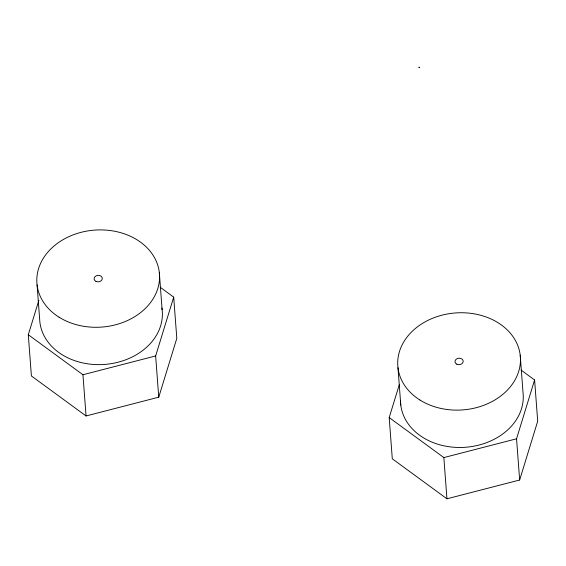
<?xml version="1.0" encoding="UTF-8"?>
<svg xmlns="http://www.w3.org/2000/svg" width="566" height="566" viewBox="0 0 566 566"><rect width="100%" height="100%" fill="white"/><g stroke="black" fill="none" stroke-linecap="round" stroke-linejoin="round"><path stroke-width="0.85" d="M160.22 287.273L173.705 297.15L176.804 338.369L158.749 397.176L86.053 415.968L31.399 375.951L28.3 334.732L38.87 300.291M158.749 397.176L155.65 355.95L173.705 297.15M521.116 370.114L534.601 379.991L537.7 421.21L519.652 480.01L446.949 498.802L392.295 458.793L389.196 417.574L399.256 384.809M519.652 480.01L516.553 438.792L534.601 379.991M28.3 334.732L82.947 374.749L155.65 355.95M389.196 417.574L443.85 457.583L516.553 438.792M520.211 355.158L523.012 392.507A61.453 48.619 -4.3 0 1 464.99 447.303A61.453 48.619 -4.3 0 1 400.516 400.834M443.85 457.583L446.949 498.802M397.976 367.709L400.785 405.051M159.308 272.324L162.117 309.666M82.947 374.749L86.053 415.968M37.08 284.868L39.882 322.217A61.453 48.619 -4.3 0 0 107.816 364.122A61.453 48.619 -4.3 0 0 161.883 307.996M418.982 67.198L419.314 67.708L418.982 67.198M456.861 364.221A4.096 3.24 -4.3 0 0 463.179 361.49A4.096 3.24 -4.3 0 0 457.236 358.596A4.096 3.24 -4.3 0 0 456.861 364.221M419.944 400.02A61.453 48.619 -4.3 0 0 519.616 367.872A61.453 48.619 -4.3 0 0 437.716 316.408A61.453 48.619 -4.3 0 0 419.944 400.02M95.965 281.38A4.096 3.24 -4.3 0 0 102.283 278.649A4.096 3.24 -4.3 0 0 96.333 275.755A4.096 3.24 -4.3 0 0 95.965 281.38M59.048 317.186A61.453 48.619 -4.3 0 0 158.713 285.038A61.453 48.619 -4.3 0 0 76.82 233.567A61.453 48.619 -4.3 0 0 59.048 317.186"/></g></svg>
